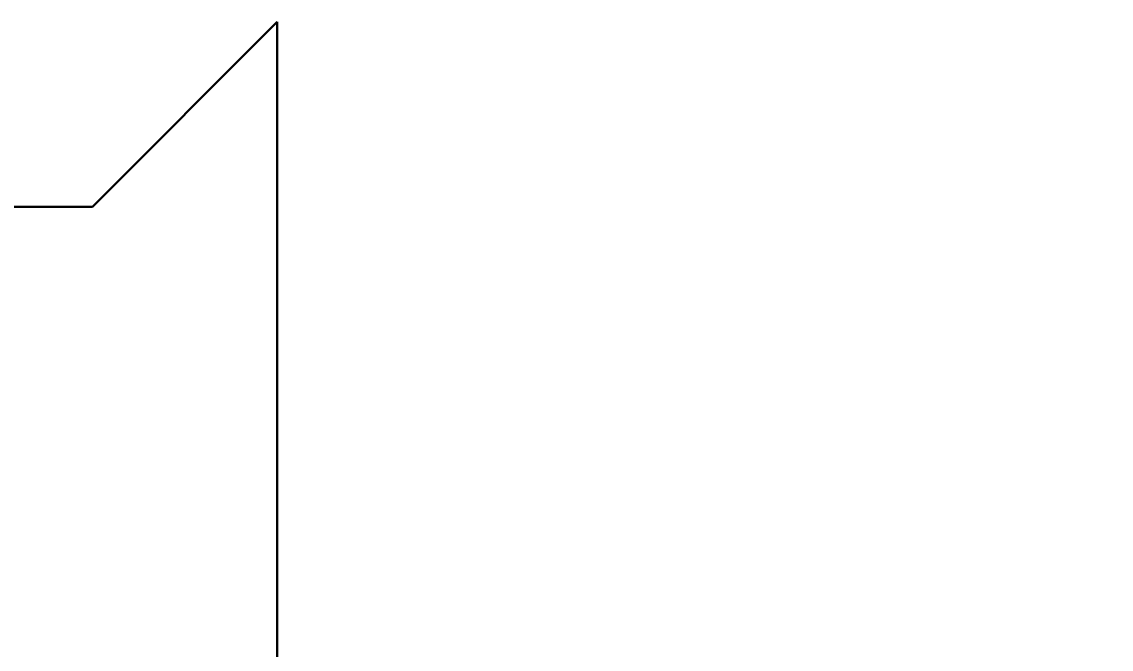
# Model space of a CAD drawing. Header units: millimetres. Extents: x -10178924 to 11692288, y -947381 to 58396.
# Drawn here: x -148476 to -146268, y -98835 to -97564 of the extents above; entities that cross this region are included whole.
import ezdxf
from ezdxf import colors
from ezdxf.entities.mleader import LeaderData, LeaderLine
from ezdxf.math import Vec2, Vec3

# ---------------------------------------------------------------- set-up
doc = ezdxf.new("R2010")
doc.units = ezdxf.units.MM
doc.layers.add('_надписи канализация', color=7, linetype='Continuous')
doc.layers.add('К1н', color=42, linetype='Continuous', lineweight=30)
doc.styles.add('ISOCPEUR', font='isocpeui.ttf', dxfattribs={"width": 0.9})

# ---------------------------------------------------------------- blocks, each defined once
blk = doc.blocks.new('_None')

msp = doc.modelspace()

# ---------------------------------------------------------------- linework, layer by layer
at = {"layer": 'К1н'}
for p, q in [((-147957.7, -97563.9), (-148332.4, -97938.6)), ((-148332.4, -97938.6), (-150406.5, -97938.6))]:
    msp.add_line(p, q, dxfattribs=at)
msp.add_lwpolyline([(-147957.7, -97563.9), (-147957.7, -98980)], dxfattribs=at)

# ---------------------------------------------------------------- leaders
at = {"layer": '_надписи канализация', "lineweight": -2}
ml = msp.add_multileader_mtext('Standard', dxfattribs=at)
ml.set_content('\\A1;Приямок{\\Fisocp3|c204; }800{\\fArial|b0|i0|c204|p34;х}800х800(h)\\P{\\fArial|b0|i0|c204|p34;с\\Fisocp3|c204; }насосом дренажным {\\A0;\\H0.91667x;ГНОМ 10-10Г\\A1;\\H1.09091x; \\PN=1,1 кВт \\P (1 раб)\\Fisocp3|c204; \\fISOCPEUR|b0|i0|c204|p34;(закрыть рифленым железом)}', color=256, style='ISOCPEUR')
ml.set_leader_properties(lineweight=13)
ml.set_arrow_properties(name='NONE')
ml.build(insert=Vec2(0, 0))
ml.multileader.update_dxf_attribs({"text_left_attachment_type": 6, "text_right_attachment_type": 6, "dogleg_length": 100, "arrow_head_size": 300, "scale": 100})
ctx = ml.context
ctx.base_point, ctx.scale, ctx.char_height, ctx.arrow_head_size, ctx.landing_gap_size, ctx.plane_origin = Vec3(-145362, -98698.1), 100, 250, 300, 0.09, Vec3(-144983.4, -96462.3)
ctx.left_attachment, ctx.right_attachment, ctx.text_align_type = 6, 6, 1
notes = []
notes.append((ctx, [(0, (1, 1, 0), (-145462, -98698.1), (1, 0), 100, [(1, [(-147878.1, -99718.5)], 0, [])])]))
ctx.mtext.insert, ctx.mtext.width, ctx.mtext.alignment, ctx.mtext.flow_direction = Vec3(-142684.6, -98373.1), 5926.326, 2, 5
for ctx, leaders in notes:
    for number, flags, end, landing, length, lines in leaders:
        leader = LeaderData()
        leader.index, (leader.has_last_leader_line, leader.has_dogleg_vector, leader.attachment_direction) = number, flags
        leader.last_leader_point, leader.dogleg_vector, leader.dogleg_length = Vec3(end), Vec3(landing), length
        for number, points, colour, breaks in lines:
            line = LeaderLine()
            line.index, line.vertices, line.color, line.breaks = number, Vec3.list(points), colors.encode_raw_color(colour), breaks
            leader.lines.append(line)
        ctx.leaders.append(leader)

doc.saveas('drawing.dxf')
